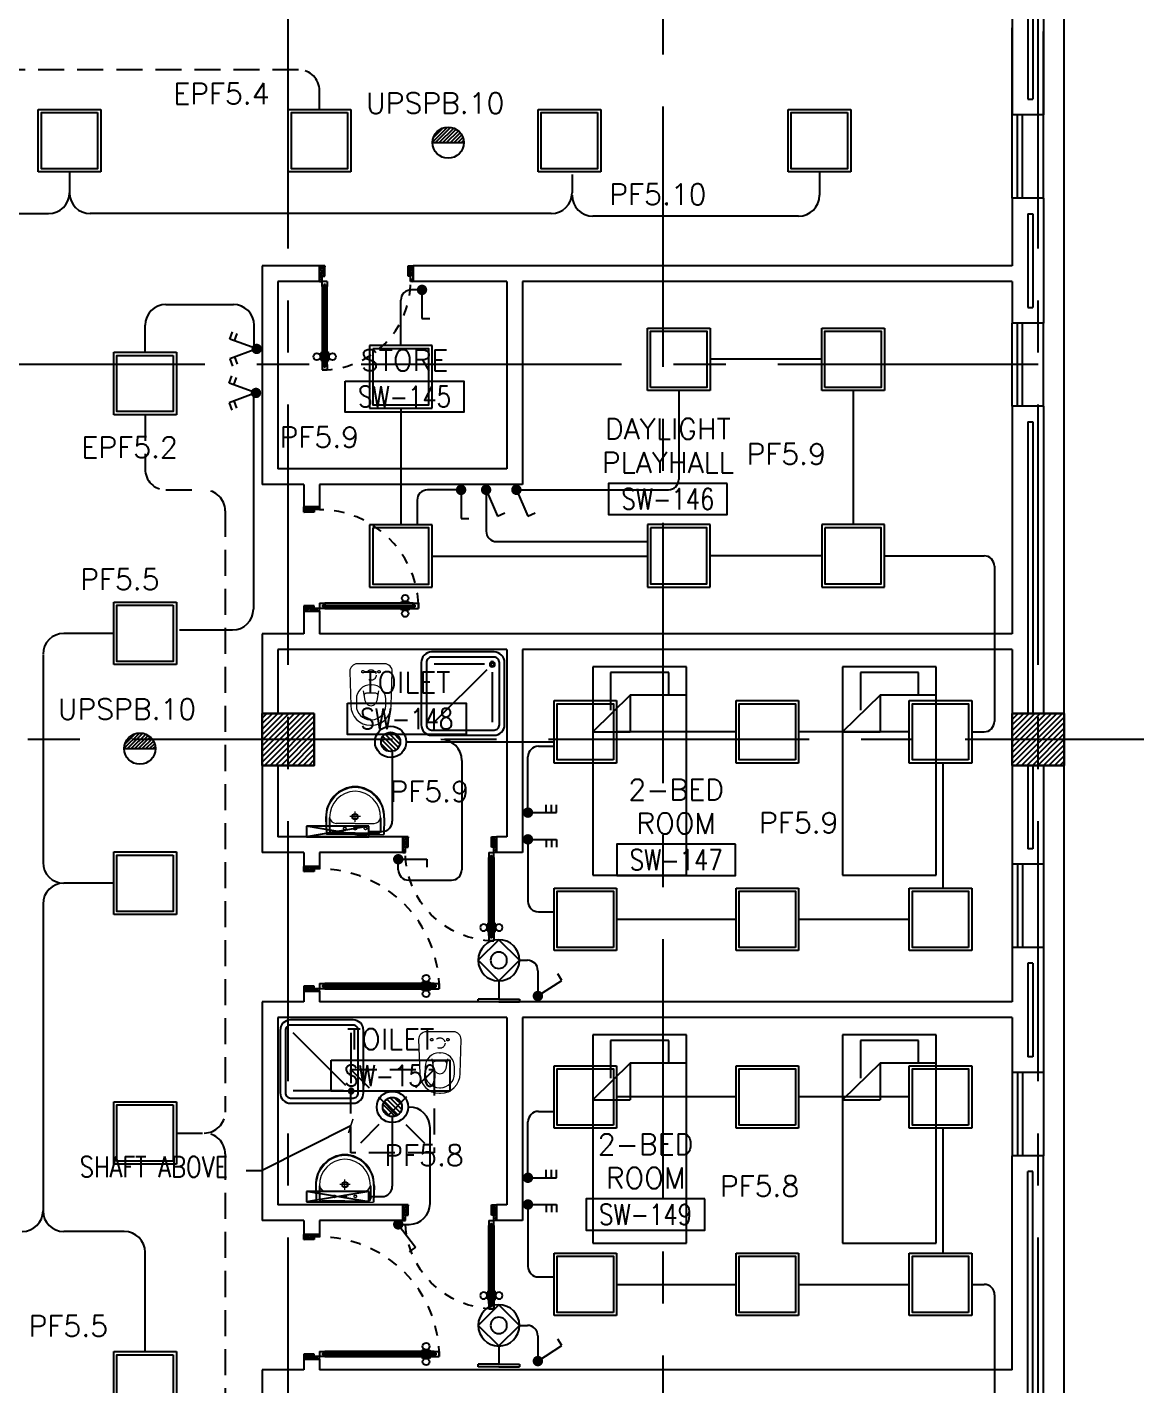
# Model space of a CAD drawing. Extents: x -0.3 to 93.5, y -1.1 to 78.4.
# Drawn here: x 73.33 to 83.97, y 43.97 to 57.01 of the extents above; entities that cross this region are included whole.
import ezdxf
from ezdxf.enums import TextEntityAlignment as Align

# ---------------------------------------------------------------- set-up
doc = ezdxf.new("R2010")
doc.units = 0
doc.header["$MEASUREMENT"] = 0
doc.header["$PDMODE"] = 34
for name, pattern in [('CENTERX2', [4, 2.5, -0.5, 0.5, -0.5]), ('DASHED', [0.75, 0.5, -0.25]), ('HIDDEN', [0.375, 0.25, -0.125]), ('HIDDEN2', [0.1875, 0.125, -0.0625])]:
    doc.linetypes.add(name, pattern=pattern)
doc.layers.get('0').update_dxf_attribs({"linetype": 'CONTINUOUS'})
doc.layers.get('DEFPOINTS').update_dxf_attribs({"linetype": 'CONTINUOUS'})
for name, color, linetype in [('AX-DIM', 11, 'CONTINUOUS'), ('AXES', 11, 'CENTERX2'), ('COL', 11, 'CONTINUOUS'), ('DOOR', 7, 'CONTINUOUS'), ('E-CLINE', 2, 'CONTINUOUS'), ('E-HLINE', 2, 'HIDDEN'), ('E-LEGEND', 3, 'CONTINUOUS'), ('E-LITE', 4, 'CONTINUOUS'), ('E-SWITCH', 4, 'CONTINUOUS'), ('E-TEXT', 4, 'CONTINUOUS'), ('E-TRXT', 4, 'CONTINUOUS'), ('EL-LITE', 4, 'CONTINUOUS'), ('FIX', 11, 'CONTINUOUS'), ('FUR', 11, 'CONTINUOUS'), ('HAT', 11, 'CONTINUOUS'), ('INSUL', 11, 'CONTINUOUS'), ('PROJ-L', 11, 'CONTINUOUS'), ('RM-BOX', 11, 'CONTINUOUS'), ('RM-NAME', 11, 'CONTINUOUS'), ('RM-NO', 11, 'CONTINUOUS'), ('SHAFT', 11, 'CONTINUOUS'), ('WALL', 11, 'CONTINUOUS'), ('WIN', 11, 'CONTINUOUS')]:
    doc.layers.add(name, color=color, linetype=linetype)
doc.styles.add('ROMANS', font='ROMANS.shx', dxfattribs={"width": 0.6})
doc.dimstyles.new('STANDARD in', dxfattribs={"dimtxt": 0.24, "dimasz": 0.1, "dimexe": 0.07, "dimexo": 0.05, "dimgap": 0.05, "dimtad": 1, "dimdec": 0, "dimlfac": 1000, "dimzin": 0, "dimdsep": 46, "dimtxsty": 'ROMANS', "dimblk": 'ARCHTICK', "dimcen": 0.05, "dimdle": 0.05, "dimclrd": 7, "dimclre": 7, "dimclrt": 2, "dimadec": 0, "dimazin": 0, "dimtfac": 1, "dimtdec": 0, "dimtmove": 2, "dimatfit": 3, "dimldrblk": 'ARCHTICK', "dimfxl": 0, "dimtolj": 1, "dimtzin": 0, "dimarcsym": 0})

# ---------------------------------------------------------------- blocks, each defined once
blk = doc.blocks.new('_ARCHTICK')
at = {"color": 0, "linetype": 'ByBlock', "const_width": 0.15}
blk.add_lwpolyline([(-0.5, -0.5), (0.5, 0.5)], dxfattribs=at)
blk = doc.blocks.new('*D140')
at = {"layer": 'AX-DIM', "color": 7, "lineweight": -2, "ltscale": 0.3}
for p, q in [((83.232, 76.998), (88.557, 76.998)), ((83.282, 76.348), (83.282, 77.068)), ((88.507, 40.87), (88.507, 77.068))]:
    blk.add_line(p, q, dxfattribs=at)
at = {"layer": 'DEFPOINTS', "color": 0, "ltscale": 0.3}
for p in [(88.507, 76.998), (83.282, 76.298), (88.507, 40.82)]:
    blk.add_point(p, dxfattribs=at)
at = {"layer": 'AX-DIM', "color": 7, "lineweight": -2, "ltscale": 0.3, "xscale": 0.1, "yscale": 0.1, "zscale": 0.1, "rotation": 180}
blk.add_blockref('_ARCHTICK', (83.282, 76.998), dxfattribs=at)
at = {"layer": 'AX-DIM', "color": 7, "lineweight": -2, "ltscale": 0.3, "xscale": 0.1, "yscale": 0.1, "zscale": 0.1}
blk.add_blockref('_ARCHTICK', (88.507, 76.998), dxfattribs=at)
at = {"layer": 'AX-DIM', "color": 2, "ltscale": 0.3, "insert": (85.895, 77.168), "char_height": 0.24, "attachment_point": 5, "style": 'ROMANS'}
blk.add_mtext('\\A1;5225', dxfattribs=at)
blk = doc.blocks.new('*D125')
at = {"layer": 'AX-DIM', "color": 7, "lineweight": -2, "ltscale": 0.3}
for p, q in [((92.132, 64.87), (92.132, 5.45)), ((83.332, 64.82), (92.202, 64.82)), ((83.332, 5.5), (92.202, 5.5))]:
    blk.add_line(p, q, dxfattribs=at)
at = {"layer": 'DEFPOINTS', "color": 0, "ltscale": 0.3}
for p in [(83.282, 64.82), (83.282, 5.5), (92.132, 5.5)]:
    blk.add_point(p, dxfattribs=at)
at = {"layer": 'AX-DIM', "color": 7, "lineweight": -2, "ltscale": 0.3, "xscale": 0.1, "yscale": 0.1, "zscale": 0.1}
for p, rotation in [((92.132, 64.82), 90), ((92.132, 5.5), 270)]:
    blk.add_blockref('_ARCHTICK', p, dxfattribs=dict(at, rotation=rotation))
at = {"layer": 'AX-DIM', "color": 2, "ltscale": 0.3, "insert": (91.962, 35.16), "char_height": 0.24, "attachment_point": 5, "rotation": 90, "style": 'ROMANS'}
blk.add_mtext('\\A1;59320', dxfattribs=at)
blk = doc.blocks.new('*X92')
at = {"color": 0}
for p, q in [((245929, 162720), (246399, 163190)), ((245929, 162773), (246345, 163190)), ((245929, 162826), (246292, 163190)), ((245929, 162879), (246239, 163190)), ((245929, 162932), (246186, 163190)), ((245929, 162985), (246133, 163190)), ((245929, 163038), (246080, 163190)), ((245929, 163091), (246027, 163190)), ((245929, 163144), (245974, 163190)), ((245952, 162690), (246429, 163167)), ((246005, 162690), (246429, 163114)), ((246058, 162690), (246429, 163061)), ((246111, 162690), (246429, 163008)), ((246164, 162690), (246429, 162955)), ((246217, 162690), (246429, 162902)), ((246270, 162690), (246429, 162849)), ((246323, 162690), (246429, 162796)), ((246376, 162690), (246429, 162742))]:
    blk.add_line(p, q, dxfattribs=at)
blk = doc.blocks.new('COL50')
at = {"layer": 'COL'}
blk.add_lwpolyline([(-250, 250), (-250, -250), (250, -250), (250, 250)], close=True, dxfattribs=at)
blk = doc.blocks.new('*X93')
at = {"color": 0}
for p, q in [((253129, 162707), (253611, 163190)), ((253129, 162760), (253558, 163190)), ((253129, 162813), (253505, 163190)), ((253129, 162866), (253452, 163190)), ((253129, 162919), (253399, 163190)), ((253129, 162972), (253346, 163190)), ((253129, 163025), (253293, 163190)), ((253129, 163079), (253240, 163190)), ((253129, 163132), (253187, 163190)), ((253164, 162690), (253629, 163154)), ((253217, 162690), (253629, 163101)), ((253270, 162690), (253629, 163048)), ((253323, 162690), (253629, 162995)), ((253376, 162690), (253629, 162942)), ((253429, 162690), (253629, 162889)), ((253482, 162690), (253629, 162836)), ((253535, 162690), (253629, 162783)), ((253588, 162690), (253629, 162730))]:
    blk.add_line(p, q, dxfattribs=at)
blk = doc.blocks.new('DOOR90')
at = {"layer": 'DOOR', "color": 0, "linetype": 'ByBlock'}
for p, q in [((-150, 0), (-150, -25)), ((-150, 0), (0, 0)), ((0, -50), (0, 0)), ((-1000, -25), (-1000, -75)), ((-1000, -75), (-1000, -25)), ((-950, -25), (-1000, -25)), ((-950, -75), (-1000, -75)), ((-970, -42), (-970, -58)), ((-950, -42), (-970, -42)), ((-950, -58), (-970, -58)), ((-950, -25), (-950, -42)), ((-950, -58), (-950, -75)), ((-918, -25), (-918, -18)), ((-828, -18), (-918, -18)), ((-918, -75), (-918, -82)), ((-828, -82), (-918, -82)), ((-905, -18), (-905, -9)), ((-905, -9), (-840, -9)), ((-905, -18), (-840, -18)), ((-905, -82), (-905, -91)), ((-905, -82), (-840, -82)), ((-905, -91), (-840, -91)), ((-840, -18), (-840, -9)), ((-840, -82), (-840, -91)), ((-828, -25), (-828, -18)), ((-828, -75), (-828, -82)), ((-200, -42), (-200, -25)), ((-200, -25), (-150, -25)), ((-180, -42), (-200, -42)), ((-200, -75), (-200, -58)), ((-200, -58), (-180, -58)), ((-150, -75), (-200, -75)), ((-180, -58), (-180, -42)), ((-150, -75), (-150, -25)), ((-150, -25), (-100, -25)), ((-100, -25), (-100, -50)), ((-100, -50), (0, -50)), ((-150, -900), (-150, -875)), ((-150, -875), (-100, -875)), ((0, -900), (-150, -900)), ((-150, -900), (0, -900)), ((-100, -850), (0, -850)), ((-100, -875), (-100, -850)), ((0, -850), (0, -900))]:
    blk.add_line(p, q, dxfattribs=at)
at = {"layer": 'DOOR', "color": 9, "linetype": 'ByBlock'}
for p, q in [((0, -50), (-114, 0)), ((0, -50), (-40, 0)), ((0, -50), (-100, -37)), ((0, -850), (-114, -900)), ((0, -850), (-100, -863)), ((0, -850), (-40, -900))]:
    blk.add_line(p, q, dxfattribs=at)
at = {"layer": 'DOOR', "linetype": 'ByBlock'}
for p, q in [((-200, -25), (-950, -25)), ((-200, -42), (-950, -42)), ((-200, -58), (-950, -58)), ((-950, -75), (-200, -75))]:
    blk.add_line(p, q, dxfattribs=at)
at = {"layer": 'DOOR', "color": 0, "linetype": 'ByBlock'}
for centre in [(-873, 24), (-873, -124)]:
    blk.add_circle(centre, 32.4, dxfattribs=at)
at = {"layer": 'DOOR', "color": 9, "linetype": 'ByBlock'}
for centre, radius, start, end in [((0, -50), 154, 161.1053, 166.2858), ((0, -50), 134, 158.1598, 169.28), ((0, -50), 94.4, 148.0182, 180), ((0, -50), 74.4, 137.7764, 180), ((0, -50), 114, 154.0838, 167.3774), ((0, -50), 54.4, 113.2074, 180), ((0, -50), 34.4, 90, 180), ((0, -50), 14.4, 90, 180), ((0, -850), 154, 193.7142, 198.8947), ((0, -850), 134, 190.72, 201.8402), ((0, -850), 94.4, 180, 211.9818), ((0, -850), 74.4, 180, 222.2236), ((0, -850), 54.4, 180, 246.7926), ((0, -850), 34.4, 180, 270), ((0, -850), 14.4, 180, 270)]:
    blk.add_arc(centre, radius, start, end, dxfattribs=at)
at = {"layer": 'DOOR', "linetype": 'HIDDEN', "ltscale": 0.5}
blk.add_arc((-150, -25), 850, 180, 270, dxfattribs=at)
blk = doc.blocks.new('DOOR100')
at = {"layer": 'DOOR', "color": 0, "linetype": 'ByBlock'}
for p, q in [((-82, 1205), (-91, 1205)), ((-91, 1205), (-91, 1140)), ((-75, 1218), (-82, 1218)), ((-82, 1128), (-82, 1218)), ((-82, 1205), (-82, 1140)), ((-25, 1300), (-75, 1300)), ((-75, 1300), (-25, 1300)), ((-75, 1250), (-75, 1300)), ((-58, 1250), (-75, 1250)), ((-42, 1270), (-58, 1270)), ((-58, 1250), (-58, 1270)), ((-42, 1250), (-42, 1270)), ((-25, 1250), (-42, 1250)), ((-25, 1250), (-25, 1300)), ((-25, 1218), (-18, 1218)), ((-18, 1128), (-18, 1218)), ((-18, 1205), (-9, 1205)), ((-18, 1205), (-18, 1140)), ((-9, 1205), (-9, 1140)), ((-82, 1140), (-91, 1140)), ((-75, 1128), (-82, 1128)), ((-25, 1128), (-18, 1128)), ((-18, 1140), (-9, 1140)), ((-1200, 0), (-1200, 150)), ((-1200, 150), (-1175, 150)), ((-1200, 150), (-1200, 0)), ((-1175, 150), (-1175, 100)), ((-75, 200), (-58, 200)), ((-75, 150), (-75, 200)), ((-75, 150), (-25, 150)), ((-58, 200), (-58, 180)), ((-58, 180), (-42, 180)), ((-42, 200), (-25, 200)), ((-42, 180), (-42, 200)), ((-25, 200), (-25, 150)), ((0, 150), (-25, 150)), ((-25, 150), (-25, 100)), ((0, 150), (0, 0)), ((-1150, 0), (-1200, 0)), ((-1175, 100), (-1150, 100)), ((-1150, 100), (-1150, 0)), ((-50, 100), (-50, 0)), ((-25, 100), (-50, 100)), ((-50, 0), (0, 0))]:
    blk.add_line(p, q, dxfattribs=at)
at = {"layer": 'DOOR', "linetype": 'ByBlock'}
for p, q in [((-75, 1250), (-75, 200)), ((-58, 200), (-58, 1250)), ((-42, 200), (-42, 1250)), ((-25, 200), (-25, 1250)), ((0, 0), (0, 150))]:
    blk.add_line(p, q, dxfattribs=at)
at = {"layer": 'DOOR', "color": 9, "linetype": 'ByBlock'}
for p, q in [((-1150, 0), (-1200, 114)), ((-1150, 0), (-1200, 40)), ((-1150, 0), (-1163, 100)), ((-50, 0), (0, 114)), ((-50, 0), (-37, 100)), ((-50, 0), (0, 40))]:
    blk.add_line(p, q, dxfattribs=at)
at = {"layer": 'DOOR', "color": 0, "linetype": 'ByBlock'}
for centre in [(-124, 1173), (24, 1173)]:
    blk.add_circle(centre, 32.4, dxfattribs=at)
at = {"layer": 'DOOR', "linetype": 'HIDDEN', "ltscale": 0.5}
blk.add_arc((-25, 150), 1150, 90, 180.0001, dxfattribs=at)
at = {"layer": 'DOOR', "color": 9, "linetype": 'ByBlock'}
for centre, radius, start, end in [((-1150, 0), 154, 103.7142, 108.8947), ((-1150, 0), 134, 100.72, 111.8402), ((-50, 0), 134, 68.1598, 79.28), ((-50, 0), 154, 71.1053, 76.2858), ((-1150, 0), 94.4, 90, 121.9818), ((-1150, 0), 74.4, 90, 132.2236), ((-1150, 0), 54.4, 90, 156.7926), ((-1150, 0), 34.4, 90, 180), ((-1150, 0), 14.4, 90, 180), ((-50, 0), 94.4, 58.0182, 90), ((-50, 0), 74.4, 47.7764, 90), ((-50, 0), 54.4, 23.2074, 90), ((-50, 0), 34.4, 0, 90), ((-50, 0), 14.4, 0, 90), ((-50, 0), 114, 64.0838, 77.3774)]:
    blk.add_arc(centre, radius, start, end, dxfattribs=at)
blk = doc.blocks.new('RM1')
at = {"layer": 'RM-BOX'}
blk.add_lwpolyline([(570, -200), (-570, -200), (-570, -500), (570, -500)], close=True, dxfattribs=at)
at = {"layer": 'RM-NAME', "style": 'ROMANS'}
for tag, p in [('ROOMNAME1', (0, 324)), ('ROOMNAME2', (0, 0))]:
    blk.add_attdef(tag, text='', height=200, dxfattribs=at).set_placement(p, align=Align.MIDDLE)
at = {"layer": 'RM-NO', "style": 'ROMANS', "width": 0.8}
blk.add_attdef('ROOMNO', text='', height=200, dxfattribs=at).set_placement((0, -350), align=Align.MIDDLE)
blk = doc.blocks.new('DOOR-10')
at = {"layer": 'DOOR', "color": 0, "linetype": 'ByBlock'}
for p, q in [((-26, 1100), (-76, 1100)), ((-76, 1100), (-26, 1100)), ((-76, 1050), (-76, 1100)), ((-59, 1050), (-76, 1050)), ((-43, 1070), (-59, 1070)), ((-59, 1050), (-59, 1070)), ((-43, 1050), (-43, 1070)), ((-26, 1050), (-43, 1050)), ((-26, 1050), (-26, 1100)), ((-83, 1005), (-92, 1005)), ((-92, 1005), (-92, 940)), ((-83, 940), (-92, 940)), ((-76, 1018), (-83, 1018)), ((-83, 928), (-83, 1018)), ((-83, 1005), (-83, 940)), ((-76, 928), (-83, 928)), ((-26, 1018), (-18, 1018)), ((-26, 928), (-18, 928)), ((-18, 928), (-18, 1018)), ((-18, 1005), (-9, 1005)), ((-18, 1005), (-18, 940)), ((-18, 940), (-9, 940)), ((-9, 1005), (-9, 940)), ((-1001, 0), (-1001, 150)), ((-1001, 150), (-976, 150)), ((-1001, 150), (-1001, 0)), ((-976, 150), (-976, 100)), ((-76, 200), (-59, 200)), ((-76, 150), (-76, 200)), ((-76, 150), (-26, 150)), ((-59, 200), (-59, 180)), ((-59, 180), (-43, 180)), ((-43, 200), (-26, 200)), ((-43, 180), (-43, 200)), ((-26, 200), (-26, 150)), ((-1, 150), (-26, 150)), ((-26, 150), (-26, 100)), ((-951, 0), (-1001, 0)), ((-976, 100), (-951, 100)), ((-951, 100), (-951, 0)), ((-51, 100), (-51, 0)), ((-26, 100), (-51, 100)), ((-51, 0), (-1, 0))]:
    blk.add_line(p, q, dxfattribs=at)
at = {"layer": 'DOOR', "linetype": 'ByBlock'}
for p, q in [((-76, 1050), (-76, 200)), ((-59, 200), (-59, 1050)), ((-43, 200), (-43, 1050)), ((-26, 200), (-26, 1050))]:
    blk.add_line(p, q, dxfattribs=at)
at = {"layer": 'DOOR', "color": 9, "linetype": 'ByBlock'}
for p, q in [((-1, 0), (-1, 150)), ((-951, 0), (-1001, 114)), ((-951, 0), (-1001, 40)), ((-951, 0), (-964, 100)), ((-51, 0), (-1, 114)), ((-51, 0), (-37, 100)), ((-51, 0), (-1, 40))]:
    blk.add_line(p, q, dxfattribs=at)
at = {"layer": 'DOOR', "color": 0, "linetype": 'ByBlock'}
for centre in [(-124, 973), (23, 973)]:
    blk.add_circle(centre, 32.4, dxfattribs=at)
at = {"layer": 'DOOR', "linetype": 'HIDDEN', "ltscale": 0.5}
blk.add_arc((-23, 149), 952, 93.1482, 179.9482, dxfattribs=at)
at = {"layer": 'DOOR', "color": 9, "linetype": 'ByBlock'}
for centre, radius, start, end in [((-951, 0), 154, 103.7142, 108.8947), ((-951, 0), 134, 100.72, 111.8402), ((-51, 0), 134, 68.1598, 79.28), ((-51, 0), 154, 71.1053, 76.2858), ((-951, 0), 94.4, 90, 121.9818), ((-951, 0), 74.4, 90, 132.2236), ((-951, 0), 54.4, 90, 156.7926), ((-951, 0), 34.4, 90, 180), ((-951, 0), 14.4, 90, 180), ((-51, 0), 94.4, 58.0182, 90), ((-51, 0), 74.4, 47.7764, 90), ((-51, 0), 54.4, 23.2074, 90), ((-51, 0), 34.4, 0, 90), ((-51, 0), 14.4, 0, 90), ((-51, 0), 114, 64.0838, 77.3774)]:
    blk.add_arc(centre, radius, start, end, dxfattribs=at)
blk = doc.blocks.new('LAV1')
at = {"layer": 'FIX', "linetype": 'DASHED', "lineweight": 20, "ltscale": 0.05}
for p, q in [((0, 170), (0, 270)), ((0, 170), (0, 270)), ((50, 220), (-50, 220))]:
    blk.add_line(p, q, dxfattribs=at)
at = {"layer": 'FIX', "linetype": 'ByBlock', "ltscale": 0.3}
for p, q in [((-280, 210), (-275, 50)), ((-245, 210), (-245, 85)), ((245, 210), (245, 85)), ((280, 210), (275, 50)), ((0, 60), (-220, 60)), ((0, 60), (220, 60))]:
    blk.add_line(p, q, dxfattribs=at)
at = {"layer": 'FIX', "linetype": 'Continuous', "lineweight": 20}
for p, q in [((-275, 210), (-275, 50)), ((0, 155), (-181, 155)), ((0, 155), (181, 155)), ((275, 210), (275, 50)), ((0, 50), (-275, 50)), ((0, 50), (-252, 50)), ((0, 50), (252, 50)), ((0, 50), (275, 50))]:
    blk.add_line(p, q, dxfattribs=at)
at = {"layer": 'FIX', "lineweight": 20}
for p, q in [((16, 107), (-15, 107)), ((0, 92), (0, 123))]:
    blk.add_line(p, q, dxfattribs=at)
for centre, radius in [((0, 220), 29.5), ((0, 220), 22.5), ((0, 107), 15.5)]:
    blk.add_circle(centre, radius, dxfattribs=at)
at = {"layer": 'FIX', "linetype": 'HIDDEN', "lineweight": 20, "ltscale": 0.05}
for centre in [(-100, 107), (100, 107)]:
    blk.add_circle(centre, 12.4, dxfattribs=at)
at = {"layer": 'FIX', "linetype": 'ByBlock', "ltscale": 0.3}
for centre, radius, start, end in [((7, 220), 287, 91.3776, 182.0064), ((-7, 220), 287, 357.9936, 88.6224), ((-220, 85), 24.9, 179.7021, 269.9486), ((220, 85), 24.9, 270.0514, 0.2979)]:
    blk.add_arc(centre, radius, start, end, dxfattribs=at)
at = {"layer": 'FIX', "linetype": 'Continuous', "lineweight": 20}
for centre, radius, start, end in [((8, 217), 283, 91.6988, 181.351), ((8, 212), 253, 91.7328, 180.4884), ((-8, 217), 283, 358.649, 88.3012), ((-8, 212), 253, 359.5116, 88.2672), ((-179, 222), 66.9, 190.2006, 268.0786), ((179, 222), 66.9, 271.9214, 349.7994)]:
    blk.add_arc(centre, radius, start, end, dxfattribs=at)
blk = doc.blocks.new('SHR1')
at = {"layer": 'FIX'}
for p, q in [((-196, 196), (-700, 700)), ((-143, 218), (-143, 700)), ((-218, 143), (-700, 143))]:
    blk.add_line(p, q, dxfattribs=at)
for points in [[(-825, 125), (-825, 725, -0.414214), (-725, 825), (-125, 825, -0.414214), (-25, 725), (-25, 125, -0.414214), (-125, 25), (-725, 25, -0.414214)], [(-775, 125), (-775, 725, -0.414214), (-725, 775), (-125, 775, -0.414214), (-75, 725), (-75, 125, -0.414214), (-125, 75), (-725, 75, -0.414214)]]:
    blk.add_lwpolyline(points, format="xyb", close=True, dxfattribs=at)
for radius in [25, 15]:
    blk.add_circle((-143, 143), radius, dxfattribs=at)
blk = doc.blocks.new('WC1')
at = {"layer": 'FIX', "lineweight": 20}
for p, q in [((-210, 204), (-538, 194)), ((-475, 141), (-538, 141)), ((-727, 5), (-727, -5)), ((-674, 5), (-674, -5)), ((-534, 24), (-540, 0)), ((-540, 0), (-534, -24)), ((-395, 76), (-490, 60)), ((-339, 5), (-339, -5)), ((-490, -60), (-395, -76)), ((-538, -141), (-475, -141)), ((-538, -194), (-210, -204))]:
    blk.add_line(p, q, dxfattribs=at)
at = {"layer": 'FIX', "linetype": 'Continuous', "lineweight": 20}
blk.add_line((-420, -47), (-420, 45), dxfattribs=at)
at = {"layer": 'FIX', "lineweight": 20}
blk.add_lwpolyline([(-213, -204), (-210, -204, 0.414214), (-137, -131), (-137, 0), (-137, 131, 0.414214), (-210, 204)], format="xyb", dxfattribs=at)
at = {"layer": 'FIX', "linetype": 'HIDDEN2', "lineweight": 20, "ltscale": 0.3}
blk.add_circle((-245, 0), 49.8, dxfattribs=at)
at = {"layer": 'FIX', "linetype": 'HIDDEN', "lineweight": 20, "ltscale": 0.05}
for centre in [(-213, 78), (-213, -77)]:
    blk.add_circle(centre, 11.6, dxfattribs=at)
at = {"layer": 'FIX', "lineweight": 20}
for centre, radius, start, end in [((-538, 5), 189, 90, 180), ((-538, 5), 136, 90, 180), ((-475, 5), 136, 360, 90), ((-473, -7), 68.2, 128.9242, 152.8468), ((-464, -18), 82, 108.496, 128.9242), ((-538, -5), 189, 180, 270), ((-538, -5), 136, 180, 270), ((-473, 7), 68.2, 207.1532, 231.0758), ((-464, 18), 82, 231.0758, 251.504), ((-475, -5), 136, 270, 0)]:
    blk.add_arc(centre, radius, start, end, dxfattribs=at)
at = {"layer": 'FIX', "linetype": 'Continuous', "lineweight": 20}
for centre, start, end in [((-443, 46), 357.6662, 91.6121), ((-442, -46), 268.3879, 2.3338)]:
    blk.add_arc(centre, 22.3, start, end, dxfattribs=at)
blk = doc.blocks.new('L42')
at = {"layer": 'E-LITE'}
for p, q in [((0.3, 0.3), (-0.3, 0.3)), ((-0.3, 0.3), (-0.3, -0.3)), ((0.3, -0.3), (0.3, 0.3)), ((-0.3, -0.3), (0.3, -0.3))]:
    blk.add_line(p, q, dxfattribs=at)
at = {"layer": 'E-LITE', "color": 8}
blk.add_lwpolyline([(-0.27, 0.27), (-0.27, -0.27), (0.27, -0.27), (0.27, 0.27)], close=True, dxfattribs=at)
blk = doc.blocks.new('1G1W')
for p, q in [((0, 0), (0.55, 0)), ((0.55, 0), (0.55, -0.15))]:
    blk.add_line(p, q)
at = {"const_width": 0.1}
blk.add_lwpolyline([(-0.05, 0, 1), (0.05, 0, 1)], format="xyb", close=True, dxfattribs=at)
blk = doc.blocks.new('*X49')
at = {"color": 0}
for p, q in [((21548.527, 18540.142), (21548.801, 18540.415)), ((21548.529, 18539.966), (21548.977, 18540.414)), ((21548.584, 18539.845), (21549.098, 18540.359)), ((21548.672, 18539.756), (21549.187, 18540.271)), ((21548.793, 18539.7), (21549.243, 18540.15)), ((21548.966, 18539.696), (21549.246, 18539.977))]:
    blk.add_line(p, q, dxfattribs=at)
blk = doc.blocks.new('SPOT')
at = {"layer": 'E-LITE'}
for radius in [0.6, 0.369]:
    blk.add_circle((0, 0), radius, dxfattribs=at)
at = {"layer": 'E-LITE', "color": 8}
blk.add_blockref('*X49', (-21548.886, -18540.056), dxfattribs=at)
blk = doc.blocks.new('MR20')
at = {"layer": 'E-LITE'}
for p, q in [((-300, 100), (-300, 0)), ((-300, 100), (-300, 0)), ((-300, 0), (300, 0)), ((-300, 0), (300, 0)), ((-300, 0), (300, 0)), ((-300, 0), (-300, 0)), ((300, 0), (300, 100)), ((300, 0), (300, 100)), ((300, 0), (300, 0))]:
    blk.add_line(p, q, dxfattribs=at)
at = {"layer": 'E-LITE', "color": 3}
blk.add_line((300, 100), (-300, 100), dxfattribs=at)
at = {"layer": 'E-LITE', "color": 8}
for p, q in [((300, 0), (-300, 100)), ((300, 100), (-300, 0))]:
    blk.add_line(p, q, dxfattribs=at)
blk = doc.blocks.new('NL')
at = {"layer": 'E-LEGEND'}
blk.add_line((0, -193), (25, -193), dxfattribs=at)
at = {"layer": 'E-LITE'}
for p, q in [((0, 5), (0, 203)), ((25, 203), (0, 203)), ((25, 5), (25, 203)), ((0, 5), (0, -193)), ((25, 5), (25, -193))]:
    blk.add_line(p, q, dxfattribs=at)
at = {"layer": 'E-LITE', "color": 2}
blk.add_line((201, 5), (25, 5), dxfattribs=at)
at = {"layer": 'E-LITE', "color": 5}
blk.add_circle((398, 5), 198, dxfattribs=at)
at = {"layer": 'E-SWITCH', "color": 2}
for p, q in [((201, 5), (398, 203)), ((398, 203), (596, 5)), ((398, -193), (201, 5)), ((596, 5), (398, -193))]:
    blk.add_line(p, q, dxfattribs=at)
at = {"layer": 'E-SWITCH'}
blk.add_circle((398, 5), 78.5, dxfattribs=at)
blk = doc.blocks.new('3G1W')
for p, q in [((0, 0), (0.55, 0)), ((0.35, 0), (0.35, -0.15)), ((0.45, 0), (0.45, -0.15)), ((0.55, 0), (0.55, -0.15))]:
    blk.add_line(p, q)
at = {"const_width": 0.1}
blk.add_lwpolyline([(-0.05, 0, 1), (0.05, 0, 1)], format="xyb", close=True, dxfattribs=at)
blk = doc.blocks.new('2G2W')
for p, q in [((0.423, 0.154), (0.372, 0.295)), ((0.517, 0.188), (0.466, 0.329)), ((0, 0), (0.517, 0.188)), ((0, 0), (0.517, -0.188)), ((0.423, -0.154), (0.372, -0.295)), ((0.517, -0.188), (0.466, -0.329))]:
    blk.add_line(p, q)
at = {"const_width": 0.1}
blk.add_lwpolyline([(-0.05, 0, 1), (0.05, 0, 1)], format="xyb", close=True, dxfattribs=at)
blk = doc.blocks.new('EL')
at = {"layer": 'EL-LITE'}
h = blk.add_hatch(dxfattribs=at)
h.set_pattern_fill('ANSI31', color=4, scale=0.2, style=0)
h.set_pattern_definition([(45, (587.071197, 567.777136), (-0.0176776695, 0.0176776695), [])])
h.paths.add_polyline_path([(0.15, 0, 1), (-0.15, 0)])
at = {"layer": 'EL-LITE', "color": 4}
blk.add_line((-0.15, 0), (0.15, 0), dxfattribs=at)
blk.add_circle((0, 0), 0.15, dxfattribs=at)

msp = doc.modelspace()

# ---------------------------------------------------------------- linework, layer by layer
at = {"layer": 'AXES'}
for p, q in [((75.8324, -1.1143), (75.8324, 77.6984)), ((83.0324, -1.1143), (83.0324, 77.6984)), ((79.4324, 5.75), (79.4324, 64.52)), ((83.0324, 53.77), (40.7424, 53.77)), ((92.8324, 50.17), (40.7424, 50.17))]:
    msp.add_line(p, q, dxfattribs=at)
at = {"layer": 'E-CLINE', "color": 4}
for p, q in [((73.7324, 55.6209), (73.7324, 55.4209)), ((71.5324, 55.2209), (73.5324, 55.2209)), ((78.3574, 55.2209), (73.9324, 55.2209)), ((82.6124, 51.8335), (82.6124, 50.3425)), ((74.1585, 51.1884), (73.6783, 51.1884)), ((73.4783, 50.9818), (73.4783, 48.9884)), ((80.1324, 50.2425), (78.9851, 50.2425)), ((81.7944, 50.2425), (80.7324, 50.2425)), ((82.1207, 48.7425), (82.1207, 49.9425)), ((76.6074, 49.285), (76.7318, 49.285)), ((74.1585, 48.7884), (73.6783, 48.7884)), ((73.4783, 48.5884), (73.4783, 45.6427)), ((78.9851, 48.4425), (80.1324, 48.4425)), ((80.7324, 48.4425), (81.7944, 48.4425)), ((80.1324, 46.735), (78.9851, 46.735)), ((81.7944, 46.735), (80.7324, 46.735)), ((82.1207, 45.235), (82.1207, 46.435)), ((76.6074, 45.7775), (76.7318, 45.7775)), ((74.2585, 45.4427), (73.6783, 45.4427)), ((78.9851, 44.935), (80.1324, 44.935)), ((80.7324, 44.935), (81.7944, 44.935)), ((82.6142, 44.835), (82.6142, 43.3))]:
    msp.add_line(p, q, dxfattribs=at)
at = {"layer": 'E-CLINE', "color": 4, "linetype": 'ByBlock'}
for p, q in [((80.9554, 53.8215), (79.8819, 53.8215)), ((81.2554, 53.5215), (81.2554, 52.2335)), ((76.9132, 53.3527), (76.9132, 52.2309)), ((77.2132, 51.9309), (79.2819, 51.9309)), ((80.9554, 51.9335), (79.8819, 51.9335)), ((81.5554, 51.9335), (82.5124, 51.9335)), ((82.3944, 50.2425), (82.5124, 50.2425)), ((76.9656, 50.146), (78.3851, 50.146)), ((76.8318, 50.046), (76.8318, 49.385)), ((76.8318, 46.5385), (76.8318, 45.8775)), ((74.4585, 44.2884), (74.4585, 45.2427)), ((82.3944, 44.935), (82.5142, 44.935))]:
    msp.add_line(p, q, dxfattribs=at)
at = {"layer": 'E-CLINE', "color": 4}
for centre, start, end in [((73.5324, 55.4209), 270, 0), ((73.9324, 55.4209), 180, 270), ((73.6783, 50.9884), 90, 180), ((73.6783, 48.9884), 180, 270), ((73.6783, 48.5884), 90, 180), ((73.2783, 45.6427), 270, 0), ((73.6783, 45.6427), 180, 270)]:
    msp.add_arc(centre, 0.2, start, end, dxfattribs=at)
at = {"layer": 'E-CLINE', "color": 4, "linetype": 'ByBlock'}
for centre, radius, start, end in [((82.5124, 51.8335), 0.1, 0, 90), ((82.5124, 50.3425), 0.1, 270, 0), ((76.7318, 49.385), 0.1, 270, 0), ((76.7318, 45.8775), 0.1, 270, 0), ((74.2585, 45.2427), 0.2, 0, 90), ((82.5142, 44.835), 0.1, 0, 90)]:
    msp.add_arc(centre, radius, start, end, dxfattribs=at)
at = {"layer": 'E-HLINE', "color": 4}
for p, q in [((75.9324, 56.6029), (69.1324, 56.6029)), ((76.1324, 56.2209), (76.1324, 56.4029)), ((74.4585, 53.2884), (74.4585, 52.7664)), ((74.6585, 52.5664), (75.0269, 52.5664)), ((75.2269, 52.3664), (75.2269, 46.5884)), ((74.7585, 46.3884), (75.0269, 46.3884)), ((75.2269, 46.1884), (75.2269, 41.7884))]:
    msp.add_line(p, q, dxfattribs=at)
for centre, start, end in [((75.9324, 56.4029), 0, 90), ((74.6585, 52.7664), 180, 270), ((75.0269, 52.3664), 0, 90), ((75.0269, 46.5884), 270, 0), ((75.0269, 46.1884), 0, 90)]:
    msp.add_arc(centre, 0.2, start, end, dxfattribs=at)
at = {"layer": 'E-SWITCH', "color": 4}
for p, q in [((78.5574, 55.5959), (78.5574, 55.4209)), ((80.9324, 55.6209), (80.9324, 55.3966)), ((80.7324, 55.1966), (78.7574, 55.1966)), ((76.9132, 53.9527), (76.9132, 54.3883)), ((77.1167, 54.4883), (77.0132, 54.4883)), ((74.6585, 54.3484), (75.3056, 54.3484)), ((74.4585, 53.8884), (74.4585, 54.1484)), ((75.5056, 53.9275), (75.5056, 54.1484)), ((75.4979, 53.4891), (75.4979, 51.4211)), ((79.5819, 53.5215), (79.5819, 52.6678)), ((77.3886, 52.567), (77.1705, 52.567)), ((77.4921, 52.567), (77.3886, 52.567)), ((77.7324, 52.5678), (77.8424, 52.3157)), ((77.7324, 52.5678), (77.7324, 52.1699)), ((78.0232, 52.5678), (78.1332, 52.3157)), ((78.0232, 52.5678), (79.4819, 52.5678)), ((77.0705, 52.467), (77.0705, 52.2309)), ((77.8424, 52.3157), (77.9112, 52.3457)), ((78.1332, 52.3157), (78.2019, 52.3457)), ((77.8324, 52.0699), (79.2819, 52.0699)), ((74.7885, 51.2211), (75.2979, 51.2211)), ((78.2341, 50.1037), (78.2815, 50.1037)), ((78.2815, 50.1037), (78.3851, 50.1037)), ((77.4989, 49.9686), (77.4989, 48.9177)), ((78.1341, 49.4915), (78.1341, 50.0037)), ((78.1341, 49.1848), (78.1341, 48.614)), ((76.8888, 48.9177), (76.8888, 49.0187)), ((76.9888, 48.8177), (77.3989, 48.8177)), ((78.2341, 48.514), (78.2815, 48.514)), ((78.2815, 48.514), (78.3851, 48.514)), ((78.0519, 48.0483), (78.1292, 48.0483)), ((78.2292, 47.9483), (78.2292, 47.7052)), ((78.2341, 46.5962), (78.2815, 46.5962)), ((78.2815, 46.5962), (78.3851, 46.5962)), ((78.1341, 45.984), (78.1341, 46.4962)), ((78.1341, 45.6773), (78.1341, 45.1065)), ((78.2341, 45.0065), (78.2815, 45.0065)), ((78.2815, 45.0065), (78.3851, 45.0065)), ((78.0519, 44.5408), (78.1292, 44.5408)), ((78.2292, 44.4408), (78.2292, 44.1977))]:
    msp.add_line(p, q, dxfattribs=at)
at = {"layer": 'E-SWITCH', "linetype": 'ByBlock', "ltscale": 0.3}
for p, q in [((76.9824, 46.6385), (76.9944, 46.6385)), ((77.1944, 45.7112), (77.1944, 46.4385)), ((76.8888, 45.5112), (76.9944, 45.5112))]:
    msp.add_line(p, q, dxfattribs=at)
at = {"layer": 'E-SWITCH', "color": 4, "const_width": 0.05}
for points in [[(77.7224, 52.5907, -1), (77.7424, 52.5449, -1)], [(78.0132, 52.5907, -1), (78.0332, 52.5449, -1)]]:
    msp.add_lwpolyline(points, format="xyb", close=True, dxfattribs=at)
at = {"layer": 'E-SWITCH', "linetype": 'ByBlock'}
for centre, start, end in [((78.3574, 55.4209), 270, 0), ((77.2989, 49.9686), 0, 90)]:
    msp.add_arc(centre, 0.2, start, end, dxfattribs=at)
at = {"layer": 'E-SWITCH', "color": 4}
for centre, radius, start, end in [((78.7574, 55.3966), 0.2, 180, 270), ((80.7324, 55.3966), 0.2, 270, 0), ((77.0132, 54.3883), 0.1, 90, 180), ((74.6585, 54.1484), 0.2, 90, 180), ((75.3056, 54.1484), 0.2, 0, 90), ((77.1705, 52.467), 0.1, 90, 180), ((79.4819, 52.6678), 0.1, 270, 0), ((77.8324, 52.1699), 0.1, 180, 270), ((75.2979, 51.4211), 0.2, 270, 0), ((78.2341, 50.0037), 0.1, 90, 180), ((76.9888, 48.9177), 0.1, 180, 270), ((77.3989, 48.9177), 0.1, 270, 0), ((78.2341, 48.614), 0.1, 180, 270), ((78.1292, 47.9483), 0.1, 0, 90), ((78.2341, 46.4962), 0.1, 90, 180), ((78.2341, 45.1065), 0.1, 180, 270), ((78.1292, 44.4408), 0.1, 0, 90)]:
    msp.add_arc(centre, radius, start, end, dxfattribs=at)
at = {"layer": 'E-SWITCH', "linetype": 'ByBlock', "ltscale": 0.3}
for centre, start, end in [((76.9944, 46.4385), 0, 90), ((76.9944, 45.7112), 270, 0)]:
    msp.add_arc(centre, 0.2, start, end, dxfattribs=at)
at = {"layer": 'FUR'}
for p, q in [((78.7555, 50.8668), (78.7555, 48.8668)), ((79.6555, 50.8668), (78.7555, 50.8668)), ((79.6555, 48.8668), (79.6555, 50.8668)), ((81.1543, 50.8668), (81.1543, 48.8668)), ((82.0543, 50.8668), (81.1543, 50.8668)), ((82.0543, 48.8668), (82.0543, 50.8668)), ((78.9277, 50.8113), (78.9277, 50.4516)), ((79.4856, 50.8113), (78.9277, 50.8113)), ((79.4856, 50.5952), (79.4856, 50.8113)), ((81.3265, 50.8113), (81.3265, 50.4516)), ((81.8844, 50.8113), (81.3265, 50.8113)), ((81.8844, 50.5952), (81.8844, 50.8113)), ((79.1166, 50.5952), (78.7555, 50.2417)), ((79.1166, 50.5952), (79.1166, 50.2417)), ((79.6555, 50.5952), (79.1166, 50.5952)), ((81.5155, 50.5952), (81.1543, 50.2417)), ((81.5155, 50.5952), (81.5155, 50.2417)), ((82.0543, 50.5952), (81.5155, 50.5952)), ((78.7555, 50.2417), (79.1166, 50.2417)), ((81.1543, 50.2417), (81.5155, 50.2417)), ((78.7555, 48.8668), (79.6555, 48.8668)), ((81.1543, 48.8668), (82.0543, 48.8668)), ((78.7555, 47.3318), (78.7555, 45.3318)), ((79.6555, 47.3318), (78.7555, 47.3318)), ((78.9277, 47.2763), (78.9277, 46.9166)), ((79.4856, 47.2763), (78.9277, 47.2763)), ((79.4856, 47.0602), (79.4856, 47.2763)), ((79.6555, 45.3318), (79.6555, 47.3318)), ((81.1543, 47.3318), (81.1543, 45.3318)), ((82.0543, 47.3318), (81.1543, 47.3318)), ((81.3265, 47.2763), (81.3265, 46.9166)), ((81.8844, 47.2763), (81.3265, 47.2763)), ((81.8844, 47.0602), (81.8844, 47.2763)), ((82.0543, 45.3318), (82.0543, 47.3318)), ((79.1166, 47.0602), (78.7555, 46.7067)), ((79.1166, 47.0602), (79.1166, 46.7067)), ((79.6555, 47.0602), (79.1166, 47.0602)), ((81.5155, 47.0602), (81.1543, 46.7067)), ((81.5155, 47.0602), (81.5155, 46.7067)), ((82.0543, 47.0602), (81.5155, 47.0602)), ((78.7555, 46.7067), (79.1166, 46.7067)), ((81.1543, 46.7067), (81.5155, 46.7067)), ((78.7555, 45.3318), (79.6555, 45.3318)), ((81.1543, 45.3318), (82.0543, 45.3318))]:
    msp.add_line(p, q, dxfattribs=at)
at = {"layer": 'INSUL'}
for p, q in [((82.9324, 57.12), (82.9324, 56.3196)), ((82.9824, 57.12), (82.9824, 56.3196)), ((82.9324, 56.3196), (82.9824, 56.3196)), ((82.9324, 55.2196), (82.9324, 54.32)), ((82.9324, 55.2196), (82.9824, 55.2196)), ((82.9824, 55.2196), (82.9824, 54.32)), ((82.9324, 54.32), (82.9824, 54.32)), ((82.9324, 53.22), (82.9824, 53.22)), ((82.9324, 53.22), (82.9324, 50.42)), ((82.9824, 53.22), (82.9824, 50.42)), ((82.9324, 49.92), (82.9324, 49.12)), ((82.9824, 49.92), (82.9824, 49.12)), ((82.9824, 49.12), (82.9324, 49.12)), ((82.9324, 48.02), (82.9324, 47.12)), ((82.9824, 48.02), (82.9324, 48.02)), ((82.9824, 48.02), (82.9824, 47.12)), ((82.9824, 47.12), (82.9324, 47.12)), ((82.9324, 43.22), (82.9324, 46.02)), ((82.9824, 46.02), (82.9324, 46.02)), ((82.9824, 43.22), (82.9824, 46.02))]:
    msp.add_line(p, q, dxfattribs=at)
at = {"layer": 'PROJ-L'}
for p, q in [((83.2824, 50.42), (83.2824, 57.12)), ((83.2824, 43.22), (83.2824, 49.92))]:
    msp.add_line(p, q, dxfattribs=at)
at = {"layer": 'SHAFT', "linetype": 'HIDDEN'}
for p, q in [((76.4324, 47), (77.2324, 46.2)), ((77.2324, 47), (76.4324, 46.2))]:
    msp.add_line(p, q, dxfattribs=at)
msp.add_lwpolyline([(76.4324, 47), (77.2324, 47), (77.2324, 46.2), (76.4324, 46.2)], close=True, dxfattribs=at)
at = {"layer": 'WALL'}
for p, q in [((82.7824, 57.12), (82.7824, 56.1696)), ((82.7824, 56.1696), (82.7824, 57.0043)), ((83.0824, 57.12), (83.0824, 56.97)), ((83.0824, 56.1696), (83.0824, 56.97)), ((83.0824, 56.97), (83.0824, 56.1696)), ((83.0824, 56.1696), (82.7824, 56.1696)), ((82.7824, 55.3696), (82.7824, 54.72)), ((83.0824, 55.3696), (82.7824, 55.3696)), ((83.0324, 55.3696), (82.7824, 55.3696)), ((83.0824, 55.3696), (82.7824, 55.3696)), ((83.0824, 55.3696), (82.9824, 55.3696)), ((83.0824, 55.3696), (83.0324, 55.3696)), ((83.0824, 55.3696), (83.0824, 54.17)), ((76.1324, 54.72), (75.5824, 54.72)), ((82.7824, 54.72), (77.0324, 54.72)), ((76.1324, 54.57), (75.7324, 54.57)), ((77.9324, 54.57), (77.0324, 54.57)), ((82.7824, 54.57), (78.0824, 54.57)), ((82.7824, 54.57), (82.7824, 54.17)), ((83.0824, 54.17), (82.7824, 54.17)), ((83.0824, 53.37), (82.7824, 53.37)), ((83.0324, 53.37), (82.7824, 53.37)), ((83.0824, 53.37), (82.7824, 53.37)), ((82.7824, 53.37), (82.7824, 51.185)), ((83.0824, 53.37), (82.9824, 53.37)), ((83.0824, 53.37), (83.0324, 53.37)), ((83.0824, 53.37), (83.0824, 50.42)), ((77.9324, 52.77), (75.7324, 52.77)), ((75.9824, 52.62), (75.5824, 52.62)), ((78.0824, 52.62), (76.1324, 52.62)), ((75.9824, 51.185), (75.5824, 51.185)), ((82.7824, 51.185), (76.1324, 51.185)), ((77.9324, 51.035), (75.7324, 51.035)), ((82.7824, 51.035), (78.0824, 51.035)), ((82.7824, 51.035), (82.7824, 50.42)), ((82.7824, 49.92), (82.7824, 48.97)), ((83.0824, 49.92), (83.0824, 48.97)), ((76.9324, 49.235), (75.7324, 49.235)), ((77.9324, 49.235), (77.8324, 49.235)), ((75.9824, 49.085), (75.5824, 49.085)), ((76.9324, 49.085), (76.1324, 49.085)), ((78.0824, 49.085), (77.8324, 49.085)), ((83.0824, 48.97), (82.7824, 48.97)), ((82.7824, 48.17), (82.7824, 47.65)), ((83.0824, 48.17), (82.7824, 48.17)), ((83.0824, 48.17), (83.0824, 46.97)), ((75.9824, 47.65), (75.5824, 47.65)), ((82.7824, 47.65), (76.1324, 47.65)), ((77.9324, 47.5), (75.7324, 47.5)), ((82.7824, 47.5), (78.0824, 47.5)), ((82.7824, 47.5), (82.7824, 46.97)), ((83.0824, 46.97), (82.7824, 46.97)), ((83.0824, 46.17), (82.7824, 46.17)), ((82.7824, 44.115), (82.7824, 46.17)), ((83.0824, 43.22), (83.0824, 46.17)), ((76.9324, 45.7), (75.7324, 45.7)), ((77.9324, 45.7), (77.8324, 45.7)), ((75.9824, 45.55), (75.5824, 45.55)), ((76.9324, 45.55), (76.1324, 45.55)), ((78.0824, 45.55), (77.8324, 45.55)), ((75.9824, 44.115), (75.5824, 44.115)), ((82.7824, 44.115), (76.1324, 44.115))]:
    msp.add_line(p, q, dxfattribs=at)
at = {"layer": 'WALL', "linetype": 'ByBlock'}
for p, q in [((75.5824, 54.72), (75.5824, 52.62)), ((76.1324, 54.72), (76.1324, 54.57)), ((77.0324, 54.72), (77.0324, 54.57)), ((75.7324, 54.57), (75.7324, 52.77)), ((77.9324, 54.57), (77.9324, 52.77)), ((78.0824, 54.57), (78.0824, 52.62)), ((75.9824, 52.62), (75.9824, 52.4025)), ((76.1324, 52.62), (76.1324, 52.4025)), ((75.9824, 52.4025), (76.1324, 52.4025)), ((75.9824, 51.4025), (75.9824, 51.185)), ((75.9824, 51.4025), (76.1324, 51.4025)), ((76.1324, 51.4025), (76.1324, 51.185)), ((75.5824, 51.185), (75.5824, 49.085)), ((75.7324, 51.035), (75.7324, 50.42)), ((77.9324, 51.035), (77.9324, 49.235)), ((78.0824, 51.035), (78.0824, 49.085)), ((75.7324, 49.92), (75.7324, 49.235)), ((76.9324, 49.235), (76.9324, 49.085)), ((77.8324, 49.235), (77.8324, 49.085)), ((75.9824, 49.085), (75.9824, 48.9505)), ((76.1324, 49.085), (76.1324, 48.9505)), ((75.9824, 48.9505), (76.1324, 48.9505)), ((75.9824, 47.7505), (75.9824, 47.65)), ((75.9824, 47.7505), (76.1324, 47.7505)), ((76.1324, 47.7505), (76.1324, 47.65)), ((75.5824, 47.65), (75.5824, 45.55)), ((75.7324, 47.5), (75.7324, 45.7)), ((77.9324, 47.5), (77.9324, 45.7)), ((78.0824, 47.5), (78.0824, 45.55)), ((76.9324, 45.7), (76.9324, 45.55)), ((77.8324, 45.7), (77.8324, 45.55)), ((75.9824, 45.55), (75.9824, 45.4155)), ((76.1324, 45.55), (76.1324, 45.4155)), ((75.9824, 45.4155), (76.1324, 45.4155)), ((75.9824, 44.2155), (75.9824, 44.115)), ((75.9824, 44.2155), (76.1324, 44.2155)), ((76.1324, 44.2155), (76.1324, 44.115)), ((75.5824, 44.115), (75.5824, 43.22))]:
    msp.add_line(p, q, dxfattribs=at)
at = {"layer": 'WALL', "linetype": 'ByBlock', "ltscale": 0.3}
for points in [[(76.0824, 50.42), (75.5824, 50.42), (75.5824, 49.92), (76.0824, 49.92)], [(83.2824, 50.42), (82.7824, 50.42), (82.7824, 49.92), (83.2824, 49.92)]]:
    msp.add_lwpolyline(points, close=True, dxfattribs=at)
at = {"layer": 'WIN'}
for p, q in [((82.7824, 55.3696), (82.7824, 56.1696)), ((82.7824, 56.1681), (82.7824, 56.1696)), ((82.8324, 55.3696), (82.8324, 56.1696)), ((82.8324, 55.3696), (82.8324, 56.1696)), ((82.8824, 55.3696), (82.8824, 56.1696)), ((83.0824, 55.3696), (83.0824, 56.1696)), ((83.0824, 56.1681), (83.0824, 56.1696)), ((82.7824, 55.3696), (82.7824, 55.37)), ((83.0324, 55.3696), (83.0324, 55.37)), ((83.0824, 55.3696), (83.0824, 55.37)), ((82.7824, 54.1686), (82.7824, 54.17)), ((82.7824, 53.37), (82.7824, 54.17)), ((82.8324, 53.37), (82.8324, 54.17)), ((82.8324, 53.37), (82.8324, 54.17)), ((82.8824, 53.37), (82.8824, 54.17)), ((83.0824, 54.1686), (83.0824, 54.17)), ((83.0824, 53.37), (83.0824, 54.17)), ((82.7824, 53.37), (82.7824, 53.3704)), ((83.0324, 53.37), (83.0324, 53.3704)), ((83.0824, 53.37), (83.0824, 53.3704)), ((82.7824, 48.97), (82.7824, 48.17)), ((82.8324, 48.97), (82.8324, 48.17)), ((82.8824, 48.97), (82.8824, 48.17)), ((83.0824, 48.97), (83.0824, 48.17)), ((82.7824, 46.97), (82.7824, 46.17)), ((82.8324, 46.97), (82.8324, 46.17)), ((82.8824, 46.97), (82.8824, 46.17)), ((83.0824, 46.97), (83.0824, 46.17))]:
    msp.add_line(p, q, dxfattribs=at)

# ---------------------------------------------------------------- block references
at = {"layer": 'COL', "xscale": -0.0009999999892897904, "yscale": 0.000999999996565748, "zscale": 0.001}
for p in [(75.8324, 50.17), (83.0324, 50.17)]:
    msp.add_blockref('COL50', p, dxfattribs=at)
at = {"layer": 'DOOR', "color": 0, "linetype": 'ByBlock', "yscale": 0.000999999996565748, "zscale": 0.001}
for name, p, xscale, rotation in [('DOOR90', (76.1324, 54.72), 0.000999999996565748, 90), ('DOOR90', (77.8324, 49.235), -0.000999999996565748, 270), ('DOOR100', (75.9824, 47.7505), 0.000999999996565748, 270), ('DOOR90', (77.8324, 45.7), -0.000999999996565748, 270), ('DOOR100', (75.9824, 44.2155), 0.000999999996565748, 270)]:
    msp.add_blockref(name, p, dxfattribs=dict(at, xscale=xscale, rotation=rotation))
at = {"layer": 'DOOR', "color": 0, "linetype": 'ByBlock', "ltscale": 0.3, "xscale": 0.000999999996565748, "yscale": 0.000999999996565748, "zscale": 0.001, "rotation": 270}
msp.add_blockref('DOOR-10', (75.9824, 51.4018), dxfattribs=at)
at = {"layer": 'E-LITE', "xscale": -1}
for p in [(73.7324, 55.9209), (76.1324, 55.9209), (78.5324, 55.9209), (80.9324, 55.9209), (74.4585, 53.5884), (74.4585, 51.1884), (74.4585, 48.7884), (74.4585, 46.3884), (74.4585, 43.9884)]:
    msp.add_blockref('L42', p, dxfattribs=at)
at = {"layer": 'E-LITE'}
for name, p in [('EL', (77.3677, 55.9028)), ('L42', (76.9132, 53.6527)), ('L42', (76.9132, 51.9309)), ('L42', (79.5819, 51.9335)), ('L42', (81.2554, 51.9335)), ('EL', (74.4083, 50.0814))]:
    msp.add_blockref(name, p, dxfattribs=at)
at = {"layer": 'E-LITE', "xscale": -1}
for p, rotation in [((79.5819, 53.8215), 180), ((81.2554, 53.8215), 180), ((78.6851, 50.2425), 270), ((80.4324, 50.2425), 270), ((82.0944, 50.2425), 270), ((78.6851, 48.4425), 270), ((80.4324, 48.4425), 270), ((82.0944, 48.4425), 270), ((78.6851, 46.735), 270), ((80.4324, 46.735), 270), ((82.0944, 46.735), 270), ((78.6851, 44.935), 270), ((80.4324, 44.935), 270), ((82.0944, 44.935), 270)]:
    msp.add_blockref('L42', p, dxfattribs=dict(at, rotation=rotation))
at = {"layer": 'E-LITE', "rotation": 270}
for name, p, xscale, yscale, zscale in [('SPOT', (76.8156, 50.146), 0.25, 0.25, 0.25), ('NL', (77.8492, 47.65), -0.0009999999892897904, 0.0009999999892897904, 0.001), ('SPOT', (76.8324, 46.6385), 0.25, 0.25, 0.25), ('NL', (77.8492, 44.1425), -0.0009999999892897904, 0.0009999999892897904, 0.001)]:
    msp.add_blockref(name, p, dxfattribs=dict(at, xscale=xscale, yscale=yscale, zscale=zscale))
at = {"layer": 'E-LITE', "xscale": 0.0009999999892897904, "yscale": 0.0009999999892897904, "zscale": 0.001}
for p in [(76.3074, 49.235), (76.3074, 45.7275)]:
    msp.add_blockref('MR20', p, dxfattribs=at)
at = {"layer": 'E-SWITCH', "color": 4, "yscale": 0.5, "zscale": 0.5}
for name, p, xscale, rotation in [('1G1W', (77.1167, 54.4883), -0.5, 90), ('1G1W', (77.4921, 52.567), -0.5, 90), ('3G1W', (78.1341, 49.4665), -0.5, 180), ('1G1W', (78.2292, 47.7052), -0.5000000000007033, 212.7798557455888), ('3G1W', (78.1341, 45.959), -0.5, 180), ('1G1W', (76.8888, 45.5112), 0.5, 307.0245357775025), ('1G1W', (78.2292, 44.1977), -0.5000000000007033, 212.7798557455888)]:
    msp.add_blockref(name, p, dxfattribs=dict(at, xscale=xscale, rotation=rotation))
for name, p, xscale in [('2G2W', (75.5297, 53.9209), -0.5), ('2G2W', (75.5229, 53.4982), -0.5), ('3G1W', (78.1341, 49.2098), 0.5), ('1G1W', (76.8888, 49.0187), 0.5), ('3G1W', (78.1341, 45.7023), 0.5)]:
    msp.add_blockref(name, p, dxfattribs=dict(at, xscale=xscale))
at = {"layer": 'FIX', "yscale": 0.000999999996565748, "zscale": 0.001}
for name, p, xscale, rotation in [('SHR1', (77.9344, 51.035), -0.0009999999892897904, 180), ('WC1', (76.6274, 51.033), 0.000999999996565748, 90), ('SHR1', (76.5804, 46.65), -0.000999999996565748, 90), ('WC1', (77.2884, 47.498), 0.000999999996565748, 90)]:
    msp.add_blockref(name, p, dxfattribs=dict(at, xscale=xscale, rotation=rotation))
at = {"layer": 'FIX', "xscale": 0.0009999999892897904, "yscale": 0.000999999996565748, "zscale": 0.001}
for p in [(76.4749, 49.208), (76.3764, 45.673)]:
    msp.add_blockref('LAV1', p, dxfattribs=at)
at = {"layer": 'HAT', "xscale": 0.0009999999892897904, "yscale": 0.000999999996565748, "zscale": 0.001}
for name in ['*X92', '*X93']:
    msp.add_blockref(name, (-170.3462, -112.7697), dxfattribs=at)
at = {"layer": 'RM-NAME'}
ref = msp.add_blockref('RM1', (76.9494, 53.8122), dxfattribs=dict(at, xscale=-0.0009999999892897904, yscale=0.000999999996565748, zscale=0.001))
ref.add_attrib('ROOMNO', 'SW-145', dxfattribs={"layer": 'RM-NO', "height": 0.2, "style": 'ROMANS', "width": 0.8}).set_placement((76.9494, 53.4622), align=Align.MIDDLE)
ref.add_attrib('ROOMNAME2', 'STORE', dxfattribs={"height": 0.2, "style": 'ROMANS'}).set_placement((76.9494, 53.8122), align=Align.MIDDLE)
at = {"layer": 'RM-NAME', "xscale": 0.0009999999892897904, "yscale": 0.000999999996565748, "zscale": 0.001}
for p, values in [((79.4772, 52.8293), {'ROOMNO': 'SW-146', 'ROOMNAME2': 'PLAYHALL', 'ROOMNAME1': 'DAYLIGHT'}), ((79.5564, 49.363), {'ROOMNO': 'SW-147', 'ROOMNAME2': 'ROOM', 'ROOMNAME1': '2-BED'}), ((79.2626, 45.9562), {'ROOMNO': 'SW-149', 'ROOMNAME2': 'ROOM', 'ROOMNAME1': '2-BED'})]:
    msp.add_blockref('RM1', p, dxfattribs=at).add_auto_attribs(values)
at = {"layer": 'RM-NAME'}
ref = msp.add_blockref('RM1', (76.9707, 50.7178), dxfattribs=dict(at, xscale=-0.0009999999892897904, yscale=0.000999999996565748, zscale=0.001))
ref.add_attrib('ROOMNO', 'SW-148', dxfattribs={"layer": 'RM-NO', "height": 0.2, "style": 'ROMANS', "width": 0.8}).set_placement((76.9707, 50.3678), align=Align.MIDDLE)
ref.add_attrib('ROOMNAME2', 'TOILET', dxfattribs={"height": 0.2, "style": 'ROMANS'}).set_placement((76.9707, 50.7178), align=Align.MIDDLE)
ref = msp.add_blockref('RM1', (76.8154, 47.2897), dxfattribs=dict(at, xscale=-0.0009999999892897904, yscale=0.000999999996565748, zscale=0.001))
ref.add_attrib('ROOMNO', 'SW-150', dxfattribs={"layer": 'RM-NO', "height": 0.2, "style": 'ROMANS', "width": 0.8}).set_placement((76.8154, 46.9397), align=Align.MIDDLE)
ref.add_attrib('ROOMNAME2', 'TOILET', dxfattribs={"height": 0.2, "style": 'ROMANS'}).set_placement((76.8154, 47.2897), align=Align.MIDDLE)

# ---------------------------------------------------------------- texts
at = {"layer": 'E-TEXT', "color": 4, "style": 'ROMANS'}
for s, p in [('  EPF5.4', (74.4536, 56.2737)), ('  PF5.10', (78.6401, 55.306)), ('  PF5.9', (75.475, 52.9737)), ('  EPF5.2', (73.5726, 52.8762)), ('  PF5.9', (79.9578, 52.8123)), ('  PF5.5', (73.5605, 51.6077)), ('  PF5.9', (76.53, 49.5701)), ('  PF5.9', (80.0781, 49.2692)), ('  PF5.8', (76.4801, 46.0745)), ('  PF5.8', (79.7019, 45.7787)), ('  PF5.5', (73.0655, 44.4346))]:
    msp.add_text(s, height=0.2, dxfattribs=at).set_placement(p)
at = {"layer": 'E-TRXT', "color": 4, "style": 'ROMANS'}
for p in [(76.5798, 56.1821), (73.6203, 50.3608)]:
    msp.add_text('UPSPB.10', height=0.2, dxfattribs=at).set_placement(p)
at = {"layer": 'SHAFT', "color": 4, "style": 'ROMANS', "width": 0.8}
msp.add_text('SHAFT ABOVE', height=0.2, dxfattribs=at).set_placement((74.542, 46.0634), align=Align.MIDDLE)

# ---------------------------------------------------------------- dimensions: what is measured, and where the dimension line sits
at = {"layer": 'AX-DIM'}
dim = msp.add_linear_dim(base=(88.5074, 76.9984), p1=(83.2824, 76.2984), p2=(88.5074, 40.82), dimstyle='STANDARD in', dxfattribs=at)
dim.commit()
dim.dimension.update_dxf_attribs({"geometry": '*D140', "text_midpoint": (85.8949, 77.1684)})
dim = msp.add_linear_dim(base=(92.1324, 5.5), p1=(83.2824, 64.82), p2=(83.2824, 5.5), angle=270, dimstyle='STANDARD in', dxfattribs=at)
dim.commit()
dim.dimension.update_dxf_attribs({"geometry": '*D125', "text_midpoint": (91.9624, 35.16)})

# ---------------------------------------------------------------- leaders
at = {"layer": 'SHAFT', "color": 6, "linetype": 'ByBlock', "ltscale": 0.3}
msp.add_leader([(76.4324, 46.4564), (75.5762, 46.0246), (75.4285, 46.0246)], dimstyle='STANDARD in', dxfattribs=at)

doc.saveas('drawing.dxf')
